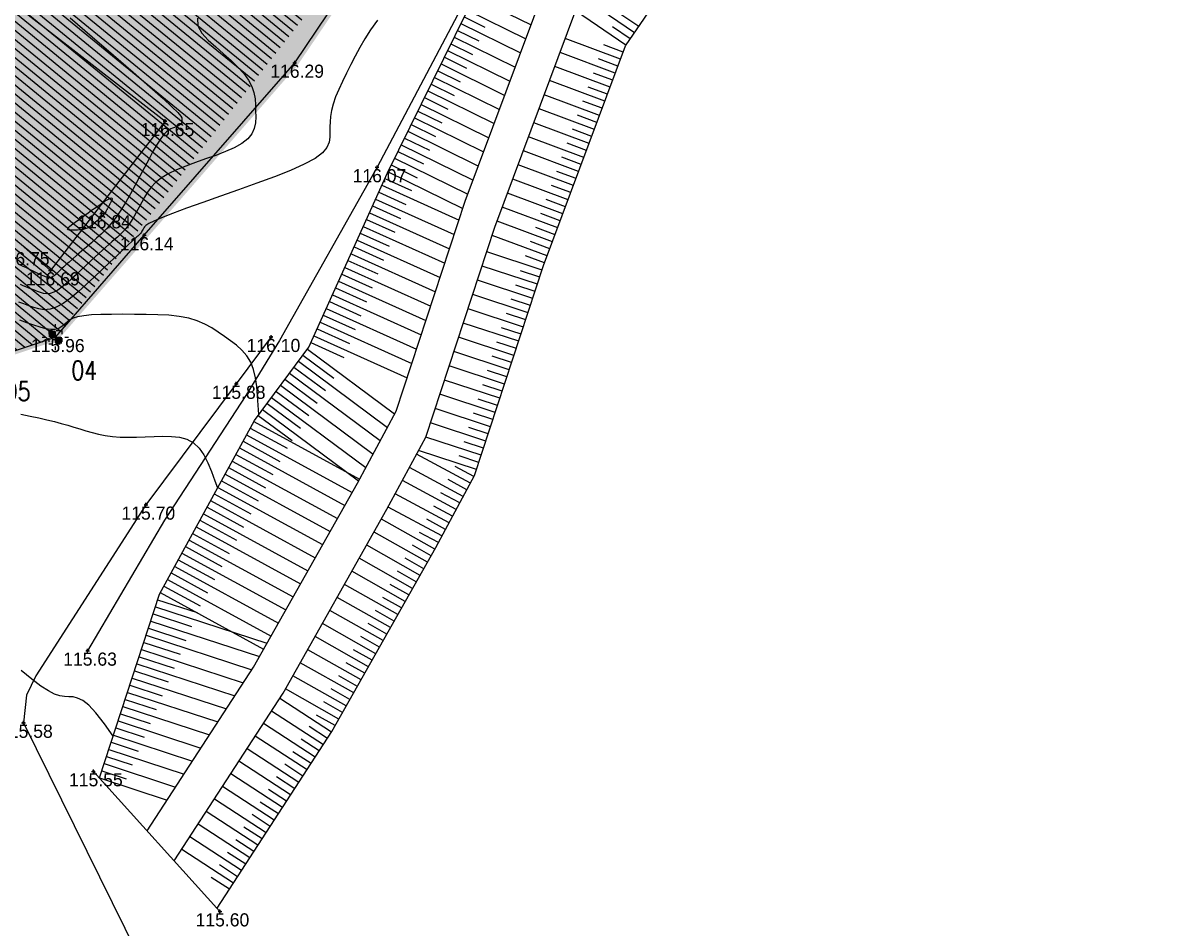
# Model space of a CAD drawing. Extents: x -196763 to -87623, y -65703 to -55832.
# Drawn here: x -87732.31 to -87701.9, y -65564.55 to -65540.41 of the extents above; entities that cross this region are included whole.
import ezdxf
from ezdxf.enums import TextEntityAlignment as Align

# ---------------------------------------------------------------- set-up
doc = ezdxf.new("R2010")
doc.units = 0
doc.header["$MEASUREMENT"] = 0
doc.header["$PDMODE"] = 34
doc.header["$PDSIZE"] = 0.05
doc.linetypes.add('ACAD_ISO04W100', pattern=[30, 24, -3, 0, -3])
doc.linetypes.add('DASHED', pattern=[70, 50, -20])
for name, color, linetype in [('0_coordinates', 1, 'Continuous'), ('0_PROP.trama', 251, 'Continuous'), ('0_tramas piso0', 7, 'Continuous'), ('CV', 8, 'Continuous'), ('CVD', 6, 'Continuous'), ('LEVTP_BERMA', 6, 'Continuous'), ('LEVTP_MURO', 1, 'Continuous'), ('LEVTP_RIBEIRA', 8, 'Continuous'), ('POINTS', 2, 'Continuous'), ('Z', 1, 'Continuous')]:
    doc.layers.add(name, color=color, linetype=linetype)
doc.layers.add('0_Limites_Terreno', color=30, linetype='DASHED', lineweight=35)
doc.styles.add('coordinates', font='romans', dxfattribs={"width": 0.8})

# ---------------------------------------------------------------- blocks, each defined once
blk = doc.blocks.new('mk_02')
at = {"linetype": 'ACAD_ISO04W100', "ltscale": 0.001}
for points in [[(-0.25, 0.25), (0, 0.25), (0, 0), (-0.25, 0)], [(0.25, -0.25), (0, -0.25), (0, 0), (0.25, 0)]]:
    blk.add_hatch(color=9, dxfattribs=at).paths.add_polyline_path(points)
for p, q in [((0, -0.5), (0, 0.5)), ((-0.5, 0), (0.5, 0)), ((-0.25, 0.25), (0.25, 0.25)), ((-0.25, 0.25), (-0.25, -0.25)), ((0.25, 0.25), (0.25, -0.25)), ((-0.25, -0.25), (0.25, -0.25))]:
    blk.add_line(p, q, dxfattribs=at)

msp = doc.modelspace()

# ---------------------------------------------------------------- hatches: boundary and pattern name
at = {"layer": '0_PROP.trama'}
h = msp.add_hatch(dxfattribs=at)
h.set_pattern_fill('ANSI31', color=5, scale=1.5, angle=-42.143)
h.set_pattern_definition([(320.713916, (-87565.58503, -65839.24053), (0.11872367, 0.14512388), [])])
h.paths.add_polyline_path([(-87702.047, -65510.928), (-87708.364, -65507.248), (-87719.555, -65520.412), (-87719.852, -65520.772), (-87725.427, -65527.829), (-87727.256, -65530.042), (-87728.981, -65532.479), (-87729.732, -65533.703), (-87735.051, -65543.48), (-87735.571, -65544.325), (-87736.631, -65545.949), (-87735.223, -65547.087), (-87732.55, -65549.156), (-87731.442, -65548.788)])
at = {"layer": '0_tramas piso0', "transparency": 33554536}
h = msp.add_hatch(color=55, dxfattribs=at)
h.dxf.hatch_style = 1
h.paths.add_polyline_path([(-87714.683, -65527.143), (-87708.414, -65519.526), (-87702.728, -65511.908), (-87702.047, -65510.928), (-87733.16, -65492.785), (-87757.666, -65524.748), (-87752.965, -65530.076), (-87737.069, -65513.183), (-87728.347, -65503.545), (-87715.372, -65515.287), (-87722.752, -65523.442), (-87722.085, -65524.046), (-87723.426, -65525.528), (-87729.187, -65520.315), (-87743.673, -65539.795, 0.026518), (-87732.55, -65549.156), (-87731.442, -65548.788), (-87729.07, -65546.073), (-87725.06, -65541.472), (-87720.474, -65534.69)])
h.paths.add_polyline_path([(-87730.115, -65519.476), (-87734.38, -65515.617), (-87750.64, -65532.711), (-87749.534, -65533.964, 0.002029), (-87748.771, -65534.765, 0.008016), (-87745.423, -65538.132)], flags=17)

# ---------------------------------------------------------------- linework, layer by layer
at = {"layer": '0_Limites_Terreno', "ltscale": 0.02, "const_width": 0.2, "flags": 128}
msp.add_lwpolyline([(-87714.683, -65527.143), (-87708.414, -65519.526), (-87702.728, -65511.908), (-87702.047, -65510.928), (-87733.16, -65492.785), (-87757.787, -65524.906), (-87758.677, -65526.021), (-87754.184, -65530.984), (-87752.212, -65533.617), (-87749.225, -65537.03), (-87746.751, -65539.321), (-87744.372, -65541.245), (-87739.479, -65544.765), (-87733.993, -65548.35), (-87732.689, -65549.202), (-87731.442, -65548.788), (-87729.07, -65546.073), (-87725.06, -65541.472), (-87720.474, -65534.69)], close=True, dxfattribs=at)
at = {"layer": 'CV', "linetype": 'Continuous'}
for points in [[(-87722.853, -65540.336, 0), (-87723.035, -65540.59, 0), (-87723.191, -65540.833, 0), (-87723.326, -65541.067, 0), (-87723.448, -65541.296, 0), (-87723.563, -65541.522, 0), (-87723.563, -65541.522, 0), (-87723.676, -65541.746, 0), (-87723.785, -65541.968, 0), (-87723.884, -65542.182, 0), (-87723.969, -65542.384, 0), (-87724.035, -65542.573, 0), (-87724.035, -65542.573, 0), (-87724.08, -65542.744, 0), (-87724.106, -65542.901, 0), (-87724.118, -65543.046, 0), (-87724.121, -65543.184, 0), (-87724.119, -65543.319, 0), (-87724.119, -65543.319, 0), (-87724.119, -65543.453, 0), (-87724.139, -65543.589, 0), (-87724.199, -65543.728, 0), (-87724.318, -65543.872, 0), (-87724.515, -65544.022, 0), (-87724.515, -65544.022, 0), (-87724.805, -65544.18, 0), (-87725.174, -65544.343, 0), (-87725.601, -65544.512, 0), (-87726.069, -65544.684, 0), (-87726.556, -65544.857, 0), (-87726.556, -65544.857, 0), (-87727.043, -65545.03, 0), (-87727.511, -65545.197, 0), (-87727.941, -65545.352, 0), (-87728.314, -65545.49, 0), (-87728.611, -65545.605, 0), (-87728.611, -65545.605, 0), (-87728.82, -65545.694, 0), (-87728.953, -65545.759, 0), (-87729.028, -65545.807, 0), (-87729.066, -65545.844, 0), (-87729.085, -65545.875, 0), (-87729.085, -65545.875, 0), (-87729.101, -65545.905, 0), (-87729.116, -65545.934, 0), (-87729.132, -65545.962, 0), (-87729.148, -65545.988, 0), (-87729.164, -65546.012, 0), (-87729.164, -65546.012, 0), (-87729.181, -65546.033, 0), (-87729.197, -65546.051, 0), (-87729.214, -65546.068, 0), (-87729.231, -65546.083, 0), (-87729.247, -65546.098, 0), (-87729.247, -65546.098, 0), (-87729.266, -65546.114, 0), (-87729.292, -65546.137, 0), (-87729.334, -65546.175, 0), (-87729.399, -65546.237, 0), (-87729.497, -65546.328, 0), (-87729.497, -65546.328, 0), (-87729.632, -65546.454, 0), (-87729.798, -65546.611, 0), (-87729.988, -65546.79, 0), (-87730.194, -65546.985, 0), (-87730.408, -65547.187, 0), (-87730.408, -65547.187, 0), (-87730.623, -65547.388, 0), (-87730.835, -65547.579, 0), (-87731.04, -65547.75, 0), (-87731.235, -65547.891, 0), (-87731.417, -65547.991, 0), (-87731.417, -65547.991, 0), (-87731.583, -65548.044, 0), (-87731.737, -65548.056, 0), (-87731.88, -65548.037, 0), (-87732.017, -65547.999, 0), (-87732.151, -65547.95, 0), (-87732.151, -65547.95, 0), (-87732.283, -65547.9, 0), (-87732.412, -65547.851, 0)], [(-87731.047, -65540.272, 0), (-87730.456, -65540.78, 0), (-87729.888, -65541.269, 0), (-87729.368, -65541.719, 0), (-87728.919, -65542.111, 0), (-87728.565, -65542.427, 0), (-87728.565, -65542.427, 0), (-87728.323, -65542.652, 0), (-87728.175, -65542.801, 0), (-87728.099, -65542.892, 0), (-87728.071, -65542.944, 0), (-87728.066, -65542.978, 0), (-87728.066, -65542.978, 0), (-87728.066, -65543.008, 0), (-87728.068, -65543.037, 0), (-87728.074, -65543.065, 0), (-87728.086, -65543.093, 0), (-87728.106, -65543.118, 0), (-87728.106, -65543.118, 0), (-87728.135, -65543.14, 0), (-87728.173, -65543.161, 0), (-87728.217, -65543.181, 0), (-87728.265, -65543.199, 0), (-87728.315, -65543.217, 0), (-87728.315, -65543.217, 0), (-87728.366, -65543.236, 0), (-87728.42, -65543.265, 0), (-87728.48, -65543.31, 0), (-87728.549, -65543.383, 0), (-87728.629, -65543.49, 0), (-87728.629, -65543.49, 0), (-87728.724, -65543.639, 0), (-87728.83, -65543.823, 0), (-87728.945, -65544.033, 0), (-87729.066, -65544.261, 0), (-87729.19, -65544.498, 0), (-87729.19, -65544.498, 0), (-87729.315, -65544.736, 0), (-87729.44, -65544.969, 0), (-87729.565, -65545.192, 0), (-87729.692, -65545.4, 0), (-87729.82, -65545.588, 0), (-87729.82, -65545.588, 0), (-87729.95, -65545.754, 0), (-87730.082, -65545.9, 0), (-87730.214, -65546.032, 0), (-87730.347, -65546.153, 0), (-87730.481, -65546.27, 0), (-87730.481, -65546.27, 0), (-87730.614, -65546.385, 0), (-87730.743, -65546.498, 0), (-87730.865, -65546.604, 0), (-87730.976, -65546.701, 0), (-87731.071, -65546.785, 0), (-87731.071, -65546.785, 0), (-87731.15, -65546.855, 0), (-87731.214, -65546.913, 0), (-87731.266, -65546.961, 0), (-87731.311, -65547.003, 0), (-87731.353, -65547.042, 0), (-87731.353, -65547.042, 0), (-87731.393, -65547.08, 0), (-87731.433, -65547.116, 0), (-87731.472, -65547.149, 0), (-87731.509, -65547.175, 0), (-87731.543, -65547.194, 0), (-87731.543, -65547.194, 0), (-87731.575, -65547.204, 0), (-87731.604, -65547.206, 0), (-87731.631, -65547.203, 0), (-87731.657, -65547.195, 0), (-87731.682, -65547.186, 0), (-87731.682, -65547.186, 0), (-87731.708, -65547.176, 0), (-87731.736, -65547.166, 0), (-87731.768, -65547.152, 0), (-87731.807, -65547.136, 0), (-87731.855, -65547.114, 0), (-87731.855, -65547.114, 0), (-87731.913, -65547.087, 0), (-87731.98, -65547.055, 0), (-87732.054, -65547.02, 0), (-87732.132, -65546.983, 0), (-87732.213, -65546.944, 0), (-87732.213, -65546.944, 0), (-87732.296, -65546.905, 0), (-87732.39, -65546.863, 0)], [(-87727.654, -65540.282, 0), (-87727.645, -65540.491, 0), (-87727.539, -65540.685, 0), (-87727.368, -65540.87, 0), (-87727.164, -65541.05, 0), (-87727.164, -65541.05, 0), (-87726.956, -65541.23, 0), (-87726.756, -65541.409, 0), (-87726.573, -65541.586, 0), (-87726.415, -65541.761, 0), (-87726.289, -65541.933, 0), (-87726.289, -65541.933, 0), (-87726.202, -65542.101, 0), (-87726.148, -65542.267, 0), (-87726.118, -65542.43, 0), (-87726.105, -65542.592, 0), (-87726.101, -65542.753, 0), (-87726.101, -65542.753, 0), (-87726.099, -65542.914, 0), (-87726.109, -65543.072, 0), (-87726.14, -65543.225, 0), (-87726.204, -65543.37, 0), (-87726.312, -65543.504, 0), (-87726.312, -65543.504, 0), (-87726.471, -65543.626, 0), (-87726.674, -65543.738, 0), (-87726.909, -65543.842, 0), (-87727.167, -65543.941, 0), (-87727.435, -65544.037, 0), (-87727.435, -65544.037, 0), (-87727.704, -65544.133, 0), (-87727.965, -65544.231, 0), (-87728.21, -65544.331, 0), (-87728.431, -65544.436, 0), (-87728.62, -65544.548, 0), (-87728.62, -65544.548, 0), (-87728.772, -65544.666, 0), (-87728.891, -65544.791, 0), (-87728.987, -65544.92, 0), (-87729.066, -65545.053, 0), (-87729.138, -65545.187, 0), (-87729.138, -65545.187, 0), (-87729.208, -65545.32, 0), (-87729.278, -65545.451, 0), (-87729.349, -65545.577, 0), (-87729.42, -65545.694, 0), (-87729.492, -65545.8, 0), (-87729.492, -65545.8, 0), (-87729.566, -65545.893, 0), (-87729.639, -65545.976, 0), (-87729.714, -65546.05, 0), (-87729.789, -65546.118, 0), (-87729.864, -65546.184, 0), (-87729.864, -65546.184, 0), (-87729.94, -65546.25, 0), (-87730.017, -65546.317, 0), (-87730.099, -65546.39, 0), (-87730.187, -65546.469, 0), (-87730.284, -65546.556, 0), (-87730.284, -65546.556, 0), (-87730.391, -65546.655, 0), (-87730.506, -65546.762, 0), (-87730.627, -65546.876, 0), (-87730.753, -65546.994, 0), (-87730.88, -65547.114, 0), (-87730.88, -65547.114, 0), (-87731.008, -65547.234, 0), (-87731.134, -65547.348, 0), (-87731.256, -65547.45, 0), (-87731.372, -65547.533, 0), (-87731.48, -65547.593, 0), (-87731.48, -65547.593, 0), (-87731.579, -65547.624, 0), (-87731.67, -65547.631, 0), (-87731.756, -65547.62, 0), (-87731.837, -65547.597, 0), (-87731.916, -65547.568, 0), (-87731.916, -65547.568, 0), (-87731.996, -65547.538, 0), (-87732.074, -65547.508, 0), (-87732.151, -65547.478, 0), (-87732.226, -65547.448, 0), (-87732.298, -65547.418, 0), (-87732.298, -65547.418, 0), (-87732.367, -65547.388, 0)], [(-87729.987, -65545.235, 0), (-87730, -65545.259, 0), (-87730.009, -65545.276, 0), (-87730.019, -65545.297, 0), (-87730.03, -65545.318, 0), (-87730.041, -65545.338, 0), (-87730.05, -65545.355, 0), (-87730.05, -65545.355, 0), (-87730.056, -65545.367, 0), (-87730.06, -65545.376, 0), (-87730.064, -65545.383, 0), (-87730.069, -65545.391, 0), (-87730.075, -65545.403, 0), (-87730.075, -65545.403, 0), (-87730.084, -65545.42, 0), (-87730.097, -65545.443, 0), (-87730.114, -65545.469, 0), (-87730.136, -65545.5, 0), (-87730.164, -65545.533, 0), (-87730.164, -65545.533, 0), (-87730.198, -65545.569, 0), (-87730.236, -65545.606, 0), (-87730.279, -65545.645, 0), (-87730.324, -65545.685, 0), (-87730.37, -65545.725, 0), (-87730.37, -65545.725, 0), (-87730.417, -65545.765, 0), (-87730.464, -65545.804, 0), (-87730.512, -65545.839, 0), (-87730.563, -65545.87, 0), (-87730.616, -65545.895, 0), (-87730.616, -65545.895, 0), (-87730.672, -65545.913, 0), (-87730.73, -65545.924, 0), (-87730.791, -65545.931, 0), (-87730.852, -65545.935, 0), (-87730.914, -65545.938, 0), (-87730.914, -65545.938, 0), (-87730.976, -65545.94, 0), (-87731.032, -65545.939, 0), (-87731.078, -65545.935, 0), (-87731.108, -65545.924, 0), (-87731.116, -65545.905, 0), (-87731.116, -65545.905, 0), (-87731.101, -65545.876, 0), (-87731.064, -65545.839, 0), (-87731.011, -65545.796, 0), (-87730.947, -65545.748, 0), (-87730.879, -65545.698, 0), (-87730.879, -65545.698, 0), (-87730.809, -65545.648, 0), (-87730.736, -65545.596, 0), (-87730.658, -65545.539, 0), (-87730.571, -65545.477, 0), (-87730.474, -65545.406, 0), (-87730.474, -65545.406, 0), (-87730.364, -65545.328, 0), (-87730.25, -65545.247, 0), (-87730.141, -65545.173, 0), (-87730.047, -65545.114, 0), (-87729.978, -65545.079, 0), (-87729.978, -65545.079, 0), (-87729.939, -65545.072, 0), (-87729.926, -65545.088, 0), (-87729.931, -65545.118, 0), (-87729.945, -65545.154, 0), (-87729.962, -65545.187, 0), (-87729.962, -65545.187, 0), (-87729.974, -65545.211, 0), (-87729.982, -65545.225, 0), (-87729.986, -65545.232, 0)], [(-87732.36, -65550.844, 0), (-87732.117, -65550.893, 0), (-87731.884, -65550.941, 0), (-87731.668, -65550.99, 0), (-87731.668, -65550.99, 0), (-87731.468, -65551.039, 0), (-87731.284, -65551.088, 0), (-87731.112, -65551.138, 0), (-87730.947, -65551.187, 0), (-87730.786, -65551.237, 0), (-87730.786, -65551.237, 0), (-87730.625, -65551.286, 0), (-87730.461, -65551.333, 0), (-87730.292, -65551.376, 0), (-87730.113, -65551.411, 0), (-87729.922, -65551.436, 0), (-87729.922, -65551.436, 0), (-87729.718, -65551.451, 0), (-87729.501, -65551.456, 0), (-87729.276, -65551.455, 0), (-87729.044, -65551.448, 0), (-87728.81, -65551.439, 0), (-87728.81, -65551.439, 0), (-87728.576, -65551.431, 0), (-87728.348, -65551.434, 0), (-87728.131, -65551.457, 0), (-87727.932, -65551.51, 0), (-87727.756, -65551.604, 0), (-87727.756, -65551.604, 0), (-87727.607, -65551.746, 0), (-87727.482, -65551.928, 0), (-87727.373, -65552.141, 0), (-87727.277, -65552.373, 0), (-87727.186, -65552.617, 0), (-87727.186, -65552.617, 0), (-87727.116, -65552.806, 0)], [(-87729.904, -65559.425, 0), (-87730.134, -65559.095, 0), (-87730.361, -65558.803, 0), (-87730.361, -65558.803, 0), (-87730.552, -65558.602, 0), (-87730.712, -65558.478, 0), (-87730.849, -65558.411, 0), (-87730.971, -65558.383, 0), (-87731.085, -65558.375, 0), (-87731.085, -65558.375, 0), (-87731.199, -65558.367, 0), (-87731.322, -65558.348, 0), (-87731.462, -65558.304, 0), (-87731.629, -65558.223, 0), (-87731.831, -65558.094, 0), (-87731.831, -65558.094, 0), (-87732.073, -65557.908, 0), (-87732.351, -65557.673, 0)]]:
    msp.add_polyline3d(points, dxfattribs=at)
at = {"layer": 'CVD', "linetype": 'Continuous'}
msp.add_polyline3d([(-87726.019, -65550.854, 0), (-87726.02, -65550.848, 0), (-87726.036, -65550.602, 0), (-87726.036, -65550.602, 0), (-87726.052, -65550.351, 0), (-87726.073, -65550.106, 0), (-87726.107, -65549.872, 0), (-87726.158, -65549.655, 0), (-87726.234, -65549.458, 0), (-87726.234, -65549.458, 0), (-87726.338, -65549.288, 0), (-87726.466, -65549.138, 0), (-87726.612, -65549.005, 0), (-87726.77, -65548.883, 0), (-87726.935, -65548.767, 0), (-87726.935, -65548.767, 0), (-87727.101, -65548.652, 0), (-87727.273, -65548.541, 0), (-87727.457, -65548.44, 0), (-87727.659, -65548.353, 0), (-87727.885, -65548.283, 0), (-87727.885, -65548.283, 0), (-87728.139, -65548.235, 0), (-87728.416, -65548.205, 0), (-87728.712, -65548.189, 0), (-87729.019, -65548.182, 0), (-87729.332, -65548.18, 0), (-87729.332, -65548.18, 0), (-87729.645, -65548.179, 0), (-87729.947, -65548.18, 0), (-87730.229, -65548.185, 0), (-87730.479, -65548.196, 0), (-87730.687, -65548.216, 0), (-87730.687, -65548.216, 0), (-87730.848, -65548.246, 0), (-87730.966, -65548.285, 0), (-87731.054, -65548.329, 0), (-87731.12, -65548.378, 0), (-87731.177, -65548.429, 0), (-87731.177, -65548.429, 0), (-87731.232, -65548.48, 0), (-87731.293, -65548.526, 0), (-87731.364, -65548.562, 0), (-87731.451, -65548.583, 0), (-87731.56, -65548.585, 0), (-87731.56, -65548.585, 0), (-87731.693, -65548.564, 0), (-87731.847, -65548.523, 0), (-87732.018, -65548.467, 0), (-87732.199, -65548.402, 0), (-87732.385, -65548.332, 0)], dxfattribs=at)
at = {"layer": 'LEVTP_BERMA', "linetype": 'Continuous'}
for p, q in [((-87725.06, -65541.472), (-87720.474, -65534.69)), ((-87736.903, -65536.512), (-87728.517, -65543.029)), ((-87720.003, -65538.834), (-87722.864, -65544.259)), ((-87731.573, -65547.008), (-87739.679, -65539.873)), ((-87729.07, -65546.073), (-87725.06, -65541.472)), ((-87728.517, -65543.029), (-87731.573, -65547.008)), ((-87722.864, -65544.259), (-87725.467, -65548.88)), ((-87731.442, -65548.788), (-87729.07, -65546.073)), ((-87733.356, -65549.423), (-87731.442, -65548.788)), ((-87725.691, -65548.784), (-87726.619, -65550.033)), ((-87726.619, -65550.033), (-87729.028, -65553.255)), ((-87726.361, -65550.34), (-87728.534, -65553.668)), ((-87729.028, -65553.255), (-87731.963, -65557.82)), ((-87728.534, -65553.668), (-87730.582, -65557.148)), ((-87731.963, -65557.82), (-87732.213, -65558.336)), ((-87732.213, -65558.336), (-87732.292, -65559.072)), ((-87732.292, -65559.072), (-87728.405, -65566.939))]:
    msp.add_line(p, q, dxfattribs=at)
at = {"layer": 'LEVTP_MURO', "linetype": 'Continuous'}
for p, q in [((-87725.467, -65548.88), (-87726.361, -65550.34)), ((-87727.052, -65564.1), (-87730.427, -65560.365))]:
    msp.add_line(p, q, dxfattribs=at)
at = {"layer": 'LEVTP_RIBEIRA', "color": 1, "linetype": 'Continuous', "elevation": 115.552}
for points in [[(-87730.268, -65560.54), (-87728.665, -65555.638), (-87726.135, -65551.011), (-87724.682, -65549.054), (-87722.587, -65544.407), (-87719.874, -65538.896), (-87718.203, -65536.451)], [(-87727.13, -65564.014), (-87724.067, -65559.301), (-87721.3, -65554.397), (-87720.267, -65552.48), (-87718.422, -65546.876), (-87716.238, -65541.019), (-87714.819, -65538.943)]]:
    msp.add_lwpolyline(points, dxfattribs=at)
at = {"layer": 'LEVTP_RIBEIRA', "color": 120, "linetype": 'Continuous', "elevation": 115.552}
for points in [[(-87728.994, -65561.95), (-87726.157, -65557.585), (-87723.39, -65552.681), (-87722.356, -65550.763), (-87720.512, -65545.159), (-87718.327, -65539.302), (-87716.99, -65537.345)], [(-87728.272, -65562.75), (-87725.367, -65558.281), (-87722.6, -65553.377), (-87721.567, -65551.459), (-87719.722, -65545.855), (-87717.538, -65539.998), (-87716.148, -65537.964)]]:
    msp.add_lwpolyline(points, dxfattribs=at)
at = {"layer": 'LEVTP_RIBEIRA', "linetype": 'Continuous'}
for points in [[(-87720.275, -65539.711), (-87718.758, -65540.458)], [(-87716.001, -65540.672), (-87717.363, -65539.741)], [(-87720.452, -65540.07), (-87718.899, -65540.834)], [(-87716.227, -65541.002), (-87717.57, -65540.084)], [(-87720.629, -65540.429), (-87719.039, -65541.211)], [(-87720.54, -65540.249), (-87719.99, -65540.52)], [(-87715.888, -65540.507), (-87716.365, -65540.181)], [(-87720.717, -65540.608), (-87720.154, -65540.885)], [(-87716.114, -65540.837), (-87716.59, -65540.512)], [(-87720.894, -65540.967), (-87720.318, -65541.25)], [(-87720.805, -65540.787), (-87719.18, -65541.588)], [(-87716.371, -65541.375), (-87717.846, -65540.825)], [(-87716.301, -65541.188), (-87716.817, -65540.995)], [(-87721.07, -65541.326), (-87720.482, -65541.615)], [(-87720.982, -65541.146), (-87719.32, -65541.964)], [(-87716.511, -65541.75), (-87717.986, -65541.199)], [(-87716.441, -65541.562), (-87716.957, -65541.37)], [(-87721.159, -65541.505), (-87719.461, -65542.341)], [(-87716.65, -65542.125), (-87718.126, -65541.574)], [(-87721.335, -65541.864), (-87719.601, -65542.718)], [(-87721.247, -65541.685), (-87720.646, -65541.98)], [(-87716.79, -65542.499), (-87718.266, -65541.949)], [(-87716.58, -65541.937), (-87717.097, -65541.745)], [(-87721.512, -65542.223), (-87719.742, -65543.094)], [(-87721.424, -65542.044), (-87720.81, -65542.345)], [(-87716.72, -65542.312), (-87717.237, -65542.119)], [(-87721.689, -65542.582), (-87719.882, -65543.471)], [(-87721.6, -65542.402), (-87720.974, -65542.711)], [(-87716.93, -65542.874), (-87718.405, -65542.324)], [(-87716.86, -65542.687), (-87717.376, -65542.494)], [(-87721.777, -65542.761), (-87721.138, -65543.076)], [(-87717.07, -65543.249), (-87718.545, -65542.699)], [(-87717, -65543.061), (-87717.516, -65542.869)], [(-87721.954, -65543.12), (-87721.302, -65543.441)], [(-87721.865, -65542.941), (-87720.023, -65543.848)], [(-87717.209, -65543.624), (-87718.685, -65543.073)], [(-87722.13, -65543.479), (-87721.466, -65543.806)], [(-87722.042, -65543.3), (-87720.163, -65544.225)], [(-87717.349, -65543.998), (-87718.825, -65543.448)], [(-87717.14, -65543.436), (-87717.656, -65543.244)], [(-87722.219, -65543.658), (-87720.304, -65544.601)], [(-87717.279, -65543.811), (-87717.796, -65543.618)], [(-87722.395, -65544.017), (-87720.444, -65544.978)], [(-87722.307, -65543.838), (-87721.63, -65544.171)], [(-87717.489, -65544.373), (-87718.964, -65543.823)], [(-87717.419, -65544.186), (-87717.935, -65543.993)], [(-87722.572, -65544.376), (-87720.577, -65545.358)], [(-87722.484, -65544.197), (-87721.794, -65544.536)], [(-87717.629, -65544.748), (-87719.104, -65544.198)], [(-87717.559, -65544.561), (-87718.075, -65544.368)], [(-87722.655, -65544.558), (-87721.942, -65544.88)], [(-87717.768, -65545.123), (-87719.244, -65544.573)], [(-87722.82, -65544.923), (-87722.093, -65545.25)], [(-87722.737, -65544.74), (-87720.679, -65545.668)], [(-87717.908, -65545.498), (-87719.384, -65544.947)], [(-87717.699, -65544.935), (-87718.215, -65544.743)], [(-87722.984, -65545.287), (-87722.243, -65545.621)], [(-87722.902, -65545.105), (-87720.805, -65546.05)], [(-87718.048, -65545.872), (-87719.524, -65545.322)], [(-87717.838, -65545.31), (-87718.355, -65545.118)], [(-87723.066, -65545.47), (-87720.931, -65546.432)], [(-87717.978, -65545.685), (-87718.495, -65545.492)], [(-87723.231, -65545.834), (-87721.057, -65546.814)], [(-87723.148, -65545.652), (-87722.394, -65545.992)], [(-87718.188, -65546.247), (-87719.663, -65545.697)], [(-87718.118, -65546.06), (-87718.634, -65545.867)], [(-87723.395, -65546.199), (-87721.182, -65547.196)], [(-87723.313, -65546.017), (-87722.545, -65546.363)], [(-87718.328, -65546.622), (-87719.795, -65546.075)], [(-87718.258, -65546.435), (-87718.774, -65546.242)], [(-87723.477, -65546.381), (-87722.696, -65546.734)], [(-87718.463, -65546.998), (-87719.939, -65546.512)], [(-87723.642, -65546.746), (-87722.847, -65547.104)], [(-87723.559, -65546.564), (-87721.308, -65547.579)], [(-87718.397, -65546.809), (-87718.908, -65546.619)], [(-87723.806, -65547.111), (-87722.998, -65547.475)], [(-87723.724, -65546.928), (-87721.434, -65547.961)], [(-87718.588, -65547.378), (-87720.064, -65546.892)], [(-87718.525, -65547.188), (-87719.042, -65547.018)], [(-87723.888, -65547.293), (-87721.56, -65548.343)], [(-87718.713, -65547.758), (-87720.189, -65547.272)], [(-87718.65, -65547.568), (-87719.167, -65547.398)], [(-87724.053, -65547.658), (-87721.685, -65548.725)], [(-87723.97, -65547.475), (-87723.149, -65547.846)], [(-87718.838, -65548.138), (-87720.314, -65547.652)], [(-87724.217, -65548.022), (-87721.811, -65549.107)], [(-87724.135, -65547.84), (-87723.299, -65548.217)], [(-87718.963, -65548.518), (-87720.439, -65548.032)], [(-87718.775, -65547.948), (-87719.292, -65547.778)], [(-87724.299, -65548.205), (-87723.45, -65548.587)], [(-87718.9, -65548.328), (-87719.417, -65548.158)], [(-87724.463, -65548.569), (-87723.601, -65548.958)], [(-87724.381, -65548.387), (-87721.937, -65549.489)], [(-87719.088, -65548.898), (-87720.564, -65548.412)], [(-87719.025, -65548.708), (-87719.542, -65548.538)], [(-87724.628, -65548.934), (-87723.752, -65549.329)], [(-87724.546, -65548.752), (-87722.063, -65549.871)], [(-87719.213, -65549.278), (-87720.689, -65548.792)], [(-87719.15, -65549.088), (-87719.667, -65548.918)], [(-87724.842, -65549.269), (-87724.019, -65549.88)], [(-87724.723, -65549.109), (-87722.396, -65550.837)], [(-87719.338, -65549.658), (-87720.814, -65549.172)], [(-87724.961, -65549.43), (-87722.588, -65551.193)], [(-87719.463, -65550.038), (-87720.939, -65549.552)], [(-87719.276, -65549.468), (-87719.792, -65549.298)], [(-87725.2, -65549.751), (-87722.779, -65551.548)], [(-87725.08, -65549.591), (-87724.241, -65550.214)], [(-87719.401, -65549.848), (-87719.917, -65549.678)], [(-87725.438, -65550.072), (-87722.971, -65551.904)], [(-87725.319, -65549.912), (-87724.464, -65550.547)], [(-87719.588, -65550.418), (-87721.064, -65549.932)], [(-87719.526, -65550.228), (-87720.042, -65550.058)], [(-87725.677, -65550.393), (-87723.163, -65552.26)], [(-87725.557, -65550.233), (-87724.686, -65550.88)], [(-87719.713, -65550.798), (-87721.189, -65550.312)], [(-87719.651, -65550.608), (-87720.167, -65550.438)], [(-87725.915, -65550.715), (-87723.355, -65552.616)], [(-87725.796, -65550.554), (-87724.908, -65551.213)], [(-87719.838, -65551.178), (-87721.314, -65550.692)], [(-87726.15, -65551.038), (-87723.334, -65552.577)], [(-87726.034, -65550.875), (-87725.131, -65551.546)], [(-87719.963, -65551.558), (-87721.44, -65551.072)], [(-87719.776, -65550.988), (-87720.292, -65550.818)], [(-87726.342, -65551.389), (-87723.528, -65552.927)], [(-87726.246, -65551.214), (-87725.26, -65551.752)], [(-87719.901, -65551.368), (-87720.417, -65551.198)], [(-87726.438, -65551.565), (-87725.454, -65552.102)], [(-87720.088, -65551.938), (-87721.565, -65551.452)], [(-87720.026, -65551.748), (-87720.543, -65551.578)], [(-87726.63, -65551.915), (-87725.647, -65552.452)], [(-87726.534, -65551.74), (-87723.725, -65553.275)], [(-87720.376, -65552.682), (-87721.809, -65551.909)], [(-87720.213, -65552.318), (-87721.756, -65551.81)], [(-87720.151, -65552.128), (-87720.679, -65551.954)], [(-87726.821, -65552.266), (-87725.841, -65552.802)], [(-87726.726, -65552.091), (-87723.922, -65553.624)], [(-87720.565, -65553.034), (-87721.999, -65552.261)], [(-87720.281, -65552.506), (-87720.783, -65552.235)], [(-87727.013, -65552.617), (-87726.034, -65553.153)], [(-87726.917, -65552.442), (-87724.118, -65553.972)], [(-87720.755, -65553.386), (-87722.189, -65552.613)], [(-87720.47, -65552.858), (-87720.972, -65552.587)], [(-87727.109, -65552.793), (-87724.315, -65554.32)], [(-87727.301, -65553.144), (-87724.511, -65554.669)], [(-87727.205, -65552.968), (-87726.228, -65553.503)], [(-87720.945, -65553.738), (-87722.379, -65552.965)], [(-87720.66, -65553.21), (-87721.162, -65552.939)], [(-87727.493, -65553.495), (-87724.708, -65555.017)], [(-87727.397, -65553.319), (-87726.421, -65553.853)], [(-87721.135, -65554.09), (-87722.568, -65553.318)], [(-87720.85, -65553.562), (-87721.352, -65553.292)], [(-87727.685, -65553.846), (-87724.905, -65555.366)], [(-87727.589, -65553.67), (-87726.615, -65554.203)], [(-87721.325, -65554.442), (-87722.748, -65553.639)], [(-87721.04, -65553.914), (-87721.541, -65553.644)], [(-87727.781, -65554.021), (-87726.809, -65554.553)], [(-87721.522, -65554.79), (-87722.945, -65553.987)], [(-87721.229, -65554.266), (-87721.732, -65553.995)], [(-87727.973, -65554.372), (-87727.002, -65554.903)], [(-87727.877, -65554.197), (-87725.101, -65555.714)], [(-87721.718, -65555.139), (-87723.141, -65554.336)], [(-87721.423, -65554.616), (-87721.921, -65554.335)], [(-87728.164, -65554.723), (-87727.196, -65555.253)], [(-87728.069, -65554.548), (-87725.298, -65556.062)], [(-87721.915, -65555.487), (-87723.338, -65554.684)], [(-87721.62, -65554.964), (-87722.118, -65554.683)], [(-87728.26, -65554.899), (-87725.494, -65556.411)], [(-87722.111, -65555.835), (-87723.534, -65555.032)], [(-87721.817, -65555.313), (-87722.315, -65555.032)], [(-87728.452, -65555.25), (-87725.691, -65556.759)], [(-87728.356, -65555.074), (-87727.389, -65555.603)], [(-87728.644, -65555.601), (-87725.888, -65557.108)], [(-87728.548, -65555.425), (-87727.583, -65555.953)], [(-87722.308, -65556.184), (-87723.731, -65555.381)], [(-87722.013, -65555.661), (-87722.511, -65555.38)], [(-87728.714, -65555.788), (-87727.659, -65556.133)], [(-87722.505, -65556.532), (-87723.928, -65555.729)], [(-87722.21, -65556.009), (-87722.708, -65555.728)], [(-87728.838, -65556.168), (-87727.81, -65556.504)], [(-87728.776, -65555.978), (-87725.8, -65556.952)], [(-87722.701, -65556.88), (-87724.124, -65556.077)], [(-87722.406, -65556.358), (-87722.904, -65556.077)], [(-87728.962, -65556.548), (-87727.961, -65556.876)], [(-87728.9, -65556.358), (-87726, -65557.307)], [(-87722.898, -65557.229), (-87724.321, -65556.426)], [(-87722.603, -65556.706), (-87723.101, -65556.425)], [(-87729.025, -65556.738), (-87726.206, -65557.66)], [(-87723.094, -65557.577), (-87724.517, -65556.774)], [(-87722.799, -65557.055), (-87723.298, -65556.774)], [(-87729.149, -65557.118), (-87726.432, -65558.007)], [(-87729.087, -65556.928), (-87728.118, -65557.245)], [(-87723.291, -65557.926), (-87724.714, -65557.123)], [(-87722.996, -65557.403), (-87723.494, -65557.122)], [(-87729.211, -65557.308), (-87728.278, -65557.614)], [(-87723.487, -65558.274), (-87724.91, -65557.471)], [(-87723.193, -65557.751), (-87723.691, -65557.47)], [(-87729.336, -65557.689), (-87728.438, -65557.982)], [(-87729.273, -65557.499), (-87726.657, -65558.355)], [(-87729.46, -65558.069), (-87728.597, -65558.351)], [(-87729.398, -65557.879), (-87726.883, -65558.702)], [(-87723.684, -65558.622), (-87725.107, -65557.819)], [(-87723.389, -65558.1), (-87723.887, -65557.819)], [(-87729.522, -65558.259), (-87727.108, -65559.049)], [(-87723.881, -65558.971), (-87725.304, -65558.168)], [(-87723.586, -65558.448), (-87724.084, -65558.167)], [(-87729.646, -65558.639), (-87727.334, -65559.396)], [(-87729.584, -65558.449), (-87728.757, -65558.72)], [(-87724.078, -65559.318), (-87725.459, -65558.421)], [(-87723.782, -65558.796), (-87724.28, -65558.515)], [(-87729.709, -65558.829), (-87728.917, -65559.088)], [(-87724.296, -65559.654), (-87725.677, -65558.757)], [(-87723.979, -65559.145), (-87724.478, -65558.863)], [(-87729.833, -65559.209), (-87729.077, -65559.457)], [(-87729.771, -65559.019), (-87727.559, -65559.743)], [(-87724.514, -65559.989), (-87725.895, -65559.092)], [(-87724.187, -65559.486), (-87724.67, -65559.172)], [(-87729.957, -65559.589), (-87729.237, -65559.825)], [(-87729.895, -65559.399), (-87727.785, -65560.09)], [(-87724.732, -65560.324), (-87726.113, -65559.427)], [(-87724.405, -65559.821), (-87724.888, -65559.507)], [(-87730.02, -65559.78), (-87728.01, -65560.437)], [(-87724.95, -65560.66), (-87726.331, -65559.763)], [(-87724.623, -65560.157), (-87725.106, -65559.843)], [(-87730.144, -65560.16), (-87728.236, -65560.784)], [(-87730.082, -65559.97), (-87729.396, -65560.194)], [(-87725.168, -65560.995), (-87726.549, -65560.098)], [(-87724.841, -65560.492), (-87725.324, -65560.178)], [(-87730.206, -65560.35), (-87729.556, -65560.562)], [(-87725.386, -65561.331), (-87726.767, -65560.434)], [(-87725.059, -65560.828), (-87725.542, -65560.514)], [(-87730.268, -65560.54), (-87728.462, -65561.131)], [(-87725.604, -65561.666), (-87726.985, -65560.769)], [(-87725.822, -65562.001), (-87727.203, -65561.104)], [(-87725.277, -65561.163), (-87725.76, -65560.849)], [(-87726.04, -65562.337), (-87727.42, -65561.44)], [(-87725.495, -65561.498), (-87725.978, -65561.184)], [(-87725.713, -65561.834), (-87726.196, -65561.52)], [(-87726.258, -65562.672), (-87727.638, -65561.775)], [(-87725.931, -65562.169), (-87726.414, -65561.855)], [(-87726.476, -65563.008), (-87727.856, -65562.11)], [(-87726.149, -65562.505), (-87726.632, -65562.191)], [(-87726.694, -65563.343), (-87728.074, -65562.446)], [(-87726.367, -65562.84), (-87726.85, -65562.526)], [(-87726.585, -65563.175), (-87727.068, -65562.861)], [(-87726.803, -65563.511), (-87727.286, -65563.197)]]:
    msp.add_lwpolyline(points, dxfattribs=at)
at = {"layer": 'POINTS'}
for p in [(-87725.06, -65541.472, 116.292), (-87728.517, -65543.029, 116.646), (-87722.864, -65544.259, 116.075), (-87730.208, -65545.487, 116.843), (-87729.07, -65546.073, 116.142), (-87731.573, -65547.008, 116.693), (-87731.442, -65548.788, 115.958), (-87725.691, -65548.784, 116.101), (-87726.619, -65550.033, 115.876), (-87729.028, -65553.255, 115.696), (-87730.582, -65557.148, 115.63), (-87732.292, -65559.072, 115.582), (-87730.427, -65560.365, 115.552), (-87727.052, -65564.1, 115.596)]:
    msp.add_point(p, dxfattribs=at)

# ---------------------------------------------------------------- block references
at = {"layer": '0_coordinates', "linetype": 'Continuous', "xscale": 0.7, "yscale": 0.7, "zscale": 0.7}
msp.add_blockref('mk_02', (-87731.442, -65548.788), dxfattribs=at)

# ---------------------------------------------------------------- texts
at = {"layer": '0_coordinates', "color": 3, "linetype": 'Continuous', "style": 'coordinates', "width": 0.8}
for s, p in [('04', (-87731.014, -65549.926)), ('05', (-87732.788, -65550.483))]:
    msp.add_text(s, height=0.5, dxfattribs=at).set_placement(p)
at = {"layer": 'Z'}
for s, p in [(' 116.29', (-87725.06, -65541.872, 116.292)), (' 116.65', (-87728.517, -65543.429, 116.646)), (' 116.07', (-87722.864, -65544.659, 116.075)), (' 116.84', (-87730.208, -65545.887, 116.843)), (' 116.14', (-87729.07, -65546.473, 116.142)), (' 116.75', (-87732.378, -65546.871, 116.751)), (' 116.69', (-87731.573, -65547.408, 116.693)), (' 115.96', (-87731.442, -65549.188, 115.958)), (' 116.10', (-87725.691, -65549.184, 116.101)), (' 115.88', (-87726.619, -65550.433, 115.876)), (' 115.70', (-87729.028, -65553.655, 115.696)), (' 115.63', (-87730.582, -65557.548, 115.63)), (' 115.58', (-87732.292, -65559.472, 115.582)), (' 115.55', (-87730.427, -65560.765, 115.552)), (' 115.60', (-87727.052, -65564.5, 115.596))]:
    msp.add_text(s, height=0.35, dxfattribs=at).set_placement(p, align=Align.CENTER)

doc.saveas('drawing.dxf')
